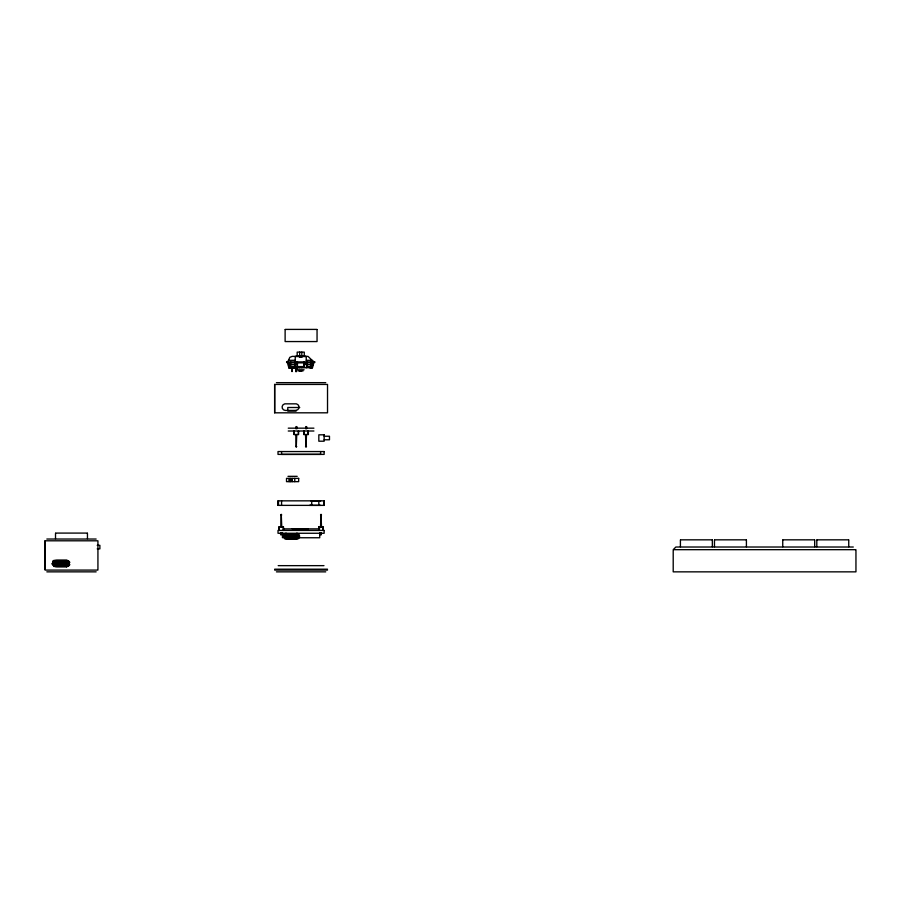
<?xml version="1.0" encoding="UTF-8"?>
<svg xmlns="http://www.w3.org/2000/svg" width="901" height="901" viewBox="0 0 901 901"><rect width="100%" height="100%" fill="white"/><g stroke="black" fill="none" stroke-linecap="round" stroke-linejoin="round"><path stroke-width="1.35" d="M97.927 569.195L97.927 540.803L45.05 540.803L45.05 570.085L97.927 570.085M274.647 412.816L274.647 384.434L327.525 384.434L327.525 412.816L274.647 412.816L274.647 384.434M311.262 504.312L311.735 505.371L311.735 500.843M284.063 536.095L284.063 536.399M55.918 562.866L67.406 562.427L67.338 564.544L56.301 564.544L55.918 562.866L67.789 562.866M285.516 535.622L297.003 535.183L297.386 536.928L285.516 536.872L285.516 535.622L297.386 535.622M297.375 536.985L285.527 536.985M56.38 564.105L56.38 562.866M67.327 564.105L67.327 562.866M285.977 536.872L285.977 535.622M296.925 536.872L296.925 535.622M287.779 361.808L289.829 357.325L292.206 356.379L308.007 356.379L313.683 361.808M312.793 364.567L312.974 362.866M296.756 434.53L296.26 447.133L295.765 434.53M306.509 434.53L306.013 447.133L305.518 434.53M280.763 526.905L281.258 514.302L281.754 526.905M320.531 526.905L321.026 514.302L321.511 526.905M68.589 565.085L68.69 564.983A2.331 2.331 0 0 0 69.017 564.488M295.765 356.481L305.698 356.481M289.142 364.105L287.96 364.567L288.939 367.98L297.803 367.664M296.722 538.516L286.18 538.516M67.124 565.749L67.845 565.58L56.132 565.682A2.365 2.365 0 0 1 55.716 565.524M320.598 500.843L310.665 500.843M320.598 505.371L309.426 505.371M285.189 329.406L316.983 329.406M299.402 357.224L302.06 357.224M288.466 360.31L295.235 360.31M306.239 360.31L312.129 360.31M312.523 361.267L313.131 361.267M289.198 364.252L290.618 364.252M294.965 364.252L297.093 364.252M304.369 364.252L306.498 364.252M310.845 364.252L312.264 364.252M290.618 364.68L294.706 364.68M306.768 364.68L310.845 364.68M290.618 366.594L294.706 366.594L294.706 361.808M310.845 366.594L306.768 366.594L306.768 361.808M289.559 366.696L288.816 366.696L288.286 362.439L286.619 362.439L286.619 361.808M311.915 366.696L312.647 366.696M310.045 367.98L312.174 367.98M297.364 369.793L304.11 369.793M298.422 370.964L303.04 370.964M295.674 371.167L296.564 371.167M300.022 371.167L301.441 371.167M276.427 382.655L325.745 382.655M299.751 407.5L287.779 407.5L287.779 411.047L296.181 411.047M288.252 428.166L313.92 428.166M288.252 431.005L313.92 431.005M294.008 434.53L298.603 434.53L298.603 431.005M324.146 436.242L329.473 436.242L329.473 439.789L324.146 439.789M295.765 446.479L296.756 446.479M305.518 446.479L306.509 446.479M320.598 454.363L281.574 454.397L281.574 451.559M287.982 476.336L297.206 476.336M280.763 514.955L281.754 514.955M320.531 514.955L321.511 514.955M292.284 528.774L308.052 528.774M283.838 528.876L319.72 528.876M55.592 533.088L87.386 533.088M286.045 535.802L296.857 535.802M285.516 536.072L288.579 536.072L285.516 536.422M297.386 536.072L294.323 536.072L297.386 536.422M286.045 536.692L296.857 536.692M299.019 537.751L319.72 537.751L319.72 532.682M46.829 539.035L96.148 539.035M680.48 539.834L712.274 539.834M714.549 539.834L746.343 539.834M782.811 539.834L814.605 539.834M816.88 539.834L848.674 539.834M97.218 545.33L99.876 545.33L99.876 548.878L97.218 548.878M853.292 547.02L675.863 547.02L673.205 549.678L855.95 549.678M53.429 560.501L54.544 560.501M56.448 563.035L67.26 563.035M55.918 563.305L58.982 563.305L55.918 563.666M67.789 563.305L64.726 563.305L67.789 563.666M51.684 563.868L54.037 563.868L54.037 566.538M56.448 563.925L67.26 563.925M55.918 564.161L67.789 564.105M278.195 565.648L323.977 565.648M274.647 569.195L327.525 569.195M274.647 570.085L327.525 570.085M46.829 571.853L96.148 571.853M276.427 571.853L325.745 571.853M312.613 361.808L314.843 361.808L314.843 362.439L313.188 362.439L312.534 367.664L288.939 367.98M67.845 561.379L67.98 561.447M312.332 364.105L313.503 364.567L312.793 365.536L312.793 362.866M55.119 565.085L55.017 564.983A2.365 2.365 0 0 1 54.646 564.454M288.669 364.567L288.489 362.866M310.361 367.664L310.226 366.696L310.271 367.811M855.95 550.567L855.95 571.853L673.205 571.853L673.205 550.567M848.742 540.104L848.742 546.704M816.813 540.104L816.813 546.704M814.684 540.104L814.684 546.704M782.744 540.104L782.744 546.704M746.411 540.104L746.411 546.704M714.47 540.104L714.47 546.704M712.342 540.104L712.342 546.704M680.413 540.104L680.413 546.704M324.033 500.843L324.033 505.371M323.256 530.43L323.279 526.905L318.672 526.905L318.672 530.43M322.975 526.905L322.975 530.43M321.33 532.615L321.33 534.789L320.384 534.789L320.384 532.615M320.598 451.559L320.598 454.397M318.83 500.843L318.83 505.371M317.051 329.676L317.051 341.558L285.121 341.558L285.121 329.676M312.264 362.866L312.264 367.664M310.845 361.808L310.845 367.664M308.367 431.005L308.367 434.53L303.761 434.53L303.761 431.005M307.962 431.005L308.052 434.53M306.655 428.82L306.655 426.635L305.709 426.635L305.709 428.82M306.498 361.909L306.498 367.664M306.239 356.379L306.239 360.445M305.169 356.165L296.294 356.165M304.279 355.951L304.279 352.122L297.184 352.122L297.184 355.951M304.369 361.808L304.369 366.594L297.093 366.594L297.093 361.808M304.054 431.005L304.054 434.53M304.02 361.808L304.02 366.594M301.801 352.122L301.801 355.951M301.801 367.664L301.801 366.808L299.65 366.808L299.65 367.664M299.673 352.122L299.673 355.951M298.299 431.005L298.299 434.53M297.454 361.808L297.454 366.594M296.902 428.82L296.902 426.635L295.945 426.635L295.945 428.82M296.564 366.696L296.564 371.595L295.674 371.595L295.674 366.696M296.418 533.978L296.418 535.363L286.484 535.363L286.484 533.978M296.418 538.516L296.418 537.131L286.484 537.131L286.484 538.516M295.235 356.379L295.235 360.445M294.965 361.909L294.965 367.664M294.773 478.375L294.773 481.652M294.3 431.005L294.3 434.53M294.019 431.005L294.019 434.53M292.127 366.696L292.037 371.595L291.597 366.696M292.149 478.375L292.149 481.652M290.618 361.808L290.618 367.664M290.64 478.375L290.64 481.652M289.198 362.866L289.198 367.664M289.131 478.375L289.131 481.652M288.669 362.866L288.669 365.536M283.511 530.43L283.511 526.905L278.905 526.905L278.905 530.43M283.218 526.905L283.218 530.43M282.452 532.682L282.452 537.751M281.574 500.843L281.574 505.371M281.562 532.615L281.562 534.789L280.616 534.789L280.616 532.615M279.31 526.905L279.31 530.43M279.209 526.905L279.209 530.43M278.499 500.843L278.499 505.371M278.139 500.843L278.139 505.371M87.453 533.358L87.453 538.64M66.82 561.21L66.82 562.596L56.887 562.596L56.887 561.21M66.82 565.749L66.82 564.375L56.887 564.375L56.887 565.749M55.513 533.358L55.513 538.64M52.855 561.086L52.855 564.882M45.05 540.803L45.05 569.195M296.575 538.516A2.275 2.275 0 0 0 298.85 536.253A2.275 2.275 0 0 0 296.575 533.978L286.338 533.978A2.275 2.275 0 0 0 284.052 536.253A2.275 2.275 0 0 0 286.327 538.516M296.575 533.268A2.985 2.985 0 0 1 299.56 536.253A2.985 2.985 0 0 1 296.575 539.226L286.327 539.226A2.985 2.985 0 0 1 283.342 536.253A2.985 2.985 0 0 1 286.327 533.268M284.941 538.055A2.365 2.365 0 0 1 284.615 537.751M297.837 538.134A2.365 2.365 0 0 0 298.186 537.852L298.377 537.627A2.331 2.331 0 0 0 298.681 537.12M66.978 565.749A2.275 2.275 0 0 0 69.253 563.485A2.275 2.275 0 0 0 66.978 561.21L56.74 561.21A2.275 2.275 0 0 0 54.454 563.485L54.454 563.485A2.275 2.275 0 0 0 56.729 565.749M69.805 564.443A2.985 2.985 0 0 1 69.219 565.445M68.949 565.727A2.985 2.985 0 0 1 66.978 566.459L56.729 566.459A2.985 2.985 0 0 1 53.745 563.485A2.985 2.985 0 0 1 56.729 560.501L66.978 560.501A2.985 2.985 0 0 1 68.949 561.244M69.456 561.83A2.985 2.985 0 0 1 69.805 562.528M296.125 410.417L285.223 410.439A3.334 3.334 0 0 1 284.784 403.839L296.339 403.839A3.334 3.334 0 0 1 296.125 410.417M66.528 566.785L55.614 566.808A3.334 3.334 0 0 1 55.186 560.208L66.742 560.208A3.334 3.334 0 0 1 66.528 566.785M314.212 361.909L287.25 361.909L287.25 362.866L314.212 362.866L314.212 361.909M324.146 434.823L318.83 434.823L318.83 441.208L324.146 441.208L324.146 434.823M324.146 451.559L278.015 451.559L278.015 454.397L324.146 454.397L324.146 451.559M298.67 478.375L286.518 478.375L286.518 481.652L298.67 481.652L298.67 478.375M291.8 478.724L289.491 478.724L289.491 481.303L291.8 481.303L291.8 478.724M324.146 500.843L278.015 500.843L278.015 505.371L324.146 505.371L324.146 500.843M324.146 530.43L278.015 530.43L278.015 533.268L324.146 533.268L324.146 530.43M297.713 534.282L298.287 534.755L297.713 534.282M319.078 530.43L319.078 526.905L318.977 530.43"/></g></svg>
